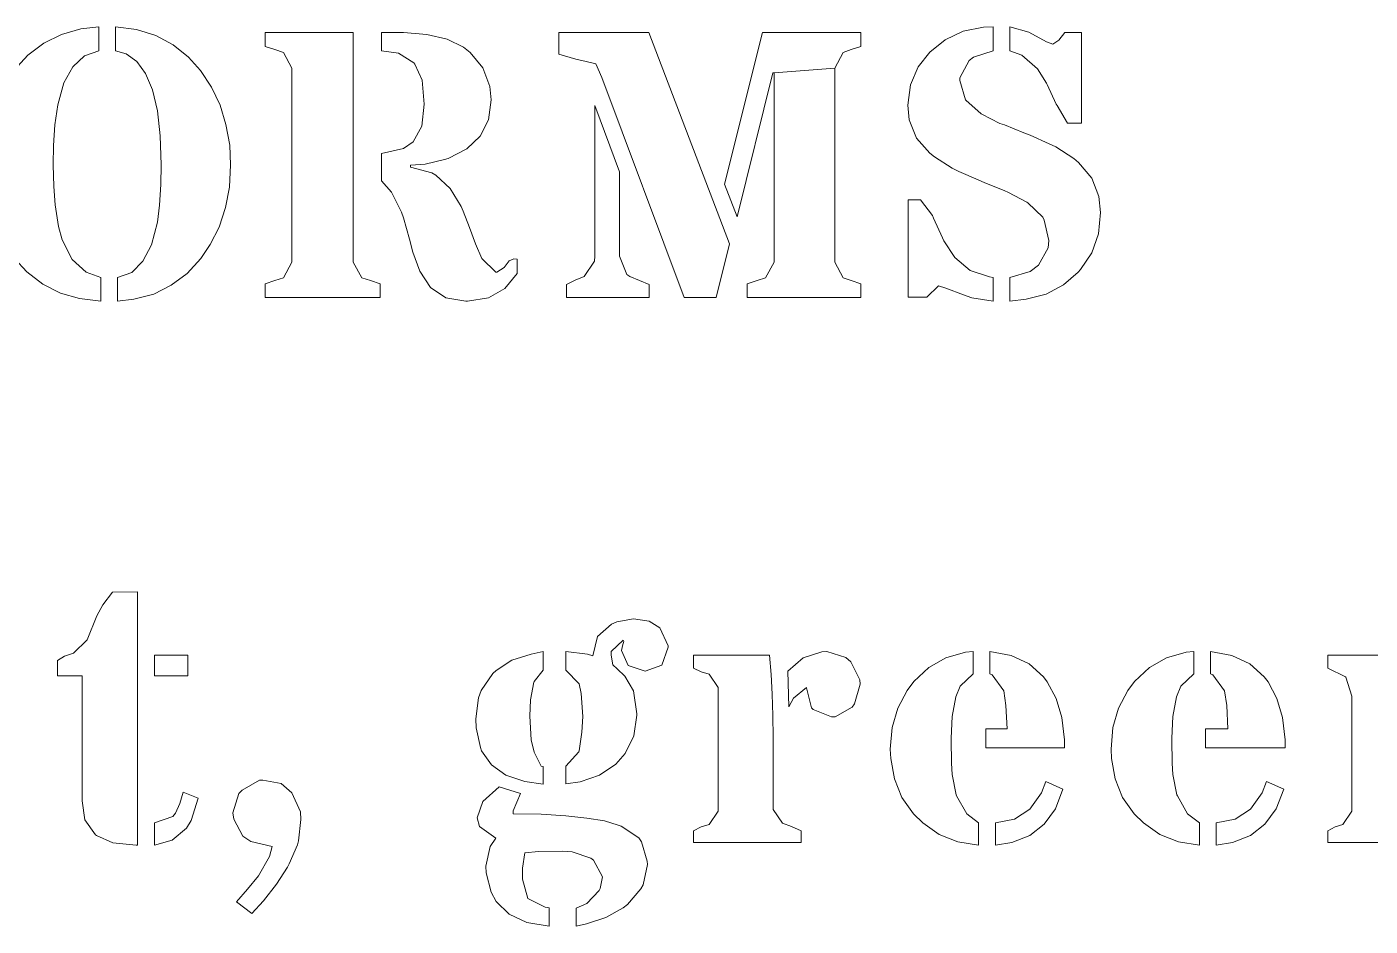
# Model space of a CAD drawing. Header units: millimetres. Extents: x 3735 to 5333, y 3252 to 4770.
# Drawn here: x 4943.8 to 5062.8, y 4160.2 to 4240 of the extents above; entities that cross this region are included whole.
import ezdxf

# ---------------------------------------------------------------- set-up
doc = ezdxf.new("R2010")
doc.units = ezdxf.units.MM
doc.layers.add('MASHARAB', color=6, linetype='Continuous', true_color=0xff00ff)

msp = doc.modelspace()

# ---------------------------------------------------------------- linework, layer by layer
at = {"layer": 'MASHARAB', "lineweight": 0}
for p, q in [((4950.14, 4239.95), (4948.55, 4239.79)), ((4950.14, 4237.84), (4950.14, 4239.95)), ((4951.63, 4239.95), (4951.63, 4237.84)), ((4953.48, 4239.72), (4951.63, 4239.95)), ((5028.56, 4239.92), (5026.74, 4239.56)), ((5029.42, 4239.95), (5028.56, 4239.92)), ((5029.42, 4237.84), (5029.42, 4239.95)), ((5030.9, 4239.95), (5030.9, 4237.84)), ((5032.56, 4239.49), (5030.9, 4239.95)), ((4946.84, 4239.29), (4945.25, 4238.5)), ((4948.55, 4239.79), (4946.84, 4239.29)), ((4955.2, 4239.19), (4953.48, 4239.72)), ((4956.72, 4238.37), (4955.2, 4239.19)), ((4972.69, 4239.46), (4964.89, 4239.46)), ((4964.89, 4239.46), (4964.89, 4238.2)), ((4972.69, 4219.1), (4972.69, 4239.46)), ((4977.14, 4239.46), (4975.19, 4239.46)), ((4975.19, 4239.46), (4975.19, 4237.84)), ((4979.22, 4239.29), (4977.14, 4239.46)), ((4981, 4238.86), (4979.22, 4239.29)), ((4982.46, 4238.14), (4981, 4238.86)), ((4998.88, 4239.46), (4990.92, 4239.46)), ((4990.92, 4239.46), (4990.92, 4237.54)), ((5006.05, 4220.72), (4998.88, 4239.46)), ((5008.96, 4239.46), (5005.59, 4226.01)), ((5017.69, 4239.46), (5008.96, 4239.46)), ((5017.69, 4238.2), (5017.69, 4239.46)), ((5025.15, 4238.8), (5023.8, 4237.71)), ((5026.74, 4239.56), (5025.15, 4238.8)), ((5034.14, 4238.63), (5032.56, 4239.49)), ((5034.7, 4238.43), (5034.14, 4238.63)), ((5035.23, 4238.76), (5034.7, 4238.43)), ((5035.76, 4239.46), (5035.23, 4238.76)), ((5037.25, 4239.46), (5035.76, 4239.46)), ((5037.25, 4231.43), (5037.25, 4239.46)), ((4943.86, 4237.44), (4942.61, 4236.09)), ((4945.25, 4238.5), (4943.86, 4237.44)), ((4948.88, 4237.38), (4950.14, 4237.84)), ((4951.63, 4237.84), (4952.55, 4237.57)), ((4952.55, 4237.57), (4953.51, 4236.88)), ((4958.1, 4237.28), (4956.72, 4238.37)), ((4964.89, 4238.2), (4965.75, 4237.94)), ((4965.75, 4237.94), (4966.51, 4237.67)), ((4966.51, 4237.67), (4967.24, 4236.28)), ((4975.19, 4237.84), (4976.71, 4237.61)), ((4976.71, 4237.61), (4978.06, 4236.75)), ((4983.05, 4237.67), (4982.46, 4238.14)), ((4984.18, 4236.32), (4983.05, 4237.67)), ((4990.92, 4237.54), (4992.41, 4237.08)), ((5015.37, 4236.28), (5016.1, 4237.67)), ((5016.1, 4237.67), (5016.83, 4237.94)), ((5016.83, 4237.94), (5017.69, 4238.2)), ((5023.8, 4237.71), (5022.77, 4236.42)), ((5027.67, 4237.28), (5029.42, 4237.84)), ((5030.9, 4237.84), (5031.96, 4237.44)), ((5031.96, 4237.44), (5033.35, 4236.22)), ((4947.03, 4235), (4947.83, 4236.42)), ((4947.83, 4236.42), (4948.88, 4237.38)), ((4953.51, 4236.88), (4954.27, 4235.82)), ((4959.16, 4236.09), (4958.1, 4237.28)), ((4967.24, 4236.28), (4967.24, 4219.1)), ((4978.06, 4236.75), (4978.16, 4236.65)), ((4978.16, 4236.65), (4978.79, 4235.23)), ((4984.8, 4234.67), (4984.18, 4236.32)), ((4992.41, 4237.08), (4993.33, 4236.88)), ((4993.33, 4236.88), (4994.19, 4236.68)), ((4994.19, 4236.68), (4994.72, 4235.46)), ((5015.37, 4236.28), (5009.99, 4235.89)), ((5009.99, 4235.89), (5015.37, 4236.28)), ((5015.37, 4219.1), (5015.37, 4236.28)), ((5022.77, 4236.42), (5022.08, 4234.8)), ((5026.44, 4235.43), (5027.27, 4236.98)), ((5027.27, 4236.98), (5027.67, 4237.28)), ((4954.27, 4235.82), (4954.9, 4234.37)), ((4960.12, 4234.6), (4959.16, 4236.09)), ((4978.79, 4235.23), (4978.99, 4233.11)), ((4994.72, 4235.46), (5002.02, 4215.96)), ((5006.71, 4223.1), (5009.89, 4235.89)), ((5009.89, 4235.89), (5009.99, 4235.89)), ((5009.99, 4235.89), (5009.99, 4219.1)), ((5026.44, 4235.19), (5026.44, 4235.43)), ((5026.97, 4233.48), (5026.44, 4235.19)), ((5033.35, 4236.22), (5034.14, 4234.96)), ((4946.5, 4233.05), (4947.03, 4235)), ((4954.9, 4234.37), (4955.33, 4232.52)), ((4960.88, 4233.01), (4960.12, 4234.6)), ((4984.9, 4233.48), (4984.8, 4234.67)), ((5022.08, 4234.8), (5021.85, 4233.01)), ((5034.14, 4234.96), (5034.21, 4234.83)), ((5034.21, 4234.83), (5035, 4233.11)), ((4946.24, 4231.26), (4946.5, 4233.05)), ((4961.41, 4231.29), (4960.88, 4233.01)), ((4978.99, 4233.11), (4978.76, 4231.16)), ((4984.67, 4231.72), (4984.9, 4233.48)), ((4994.09, 4232.98), (4994.09, 4219.63)), ((4996.3, 4227.1), (4994.09, 4232.98)), ((5021.85, 4233.01), (5021.95, 4231.72)), ((5027, 4233.44), (5026.97, 4233.48)), ((5028.36, 4232.25), (5027, 4233.44)), ((5035, 4233.11), (5035.07, 4232.98)), ((5035.07, 4232.98), (5035.99, 4231.43)), ((4955.33, 4232.52), (4955.59, 4230.3)), ((4983.95, 4230.27), (4984.67, 4231.72)), ((5021.95, 4231.72), (5022.61, 4230.1)), ((5028.39, 4232.22), (5028.36, 4232.25)), ((5030.01, 4231.39), (5028.39, 4232.22)), ((4946.11, 4229.44), (4946.24, 4231.26)), ((4955.59, 4230.3), (4955.66, 4227.73)), ((4961.74, 4229.48), (4961.41, 4231.29)), ((4978.76, 4231.16), (4978, 4229.77)), ((5030.41, 4231.26), (5030.01, 4231.39)), ((5032.13, 4230.57), (5030.41, 4231.26)), ((5032.69, 4230.34), (5032.13, 4230.57)), ((5034.37, 4229.58), (5032.69, 4230.34)), ((5035.99, 4231.43), (5037.25, 4231.43)), ((4946.08, 4227.73), (4946.11, 4229.44)), ((4961.8, 4227.73), (4961.74, 4229.48)), ((4977.14, 4229.18), (4975.19, 4228.72)), ((4978, 4229.77), (4977.14, 4229.18)), ((4981.1, 4228.29), (4982.76, 4229.15)), ((4982.76, 4229.15), (4983.95, 4230.27)), ((5022.61, 4230.1), (5023.8, 4228.75)), ((5034.97, 4229.31), (5034.37, 4229.58)), ((5036.55, 4228.29), (5034.97, 4229.31)), ((4975.19, 4228.72), (4975.19, 4226.3)), ((4979.05, 4227.79), (4980.77, 4228.19)), ((4980.77, 4228.19), (4981.1, 4228.29)), ((5023.8, 4228.75), (5024.2, 4228.42)), ((5024.2, 4228.42), (5025.78, 4227.43)), ((5036.98, 4227.92), (5036.55, 4228.29)), ((5038.14, 4226.54), (5036.98, 4227.92)), ((4946.14, 4225.81), (4946.08, 4227.73)), ((4955.66, 4227.73), (4955.63, 4225.97)), ((4961.71, 4225.74), (4961.8, 4227.73)), ((4977.77, 4227.69), (4979.05, 4227.79)), ((4977.77, 4227.53), (4977.77, 4227.69)), ((4979.65, 4227), (4977.77, 4227.53)), ((4980.01, 4226.8), (4979.65, 4227)), ((4981.27, 4225.61), (4980.01, 4226.8)), ((4996.3, 4219.63), (4996.3, 4227.1)), ((5025.78, 4227.43), (5026.38, 4227.13)), ((5026.38, 4227.13), (5028.09, 4226.4)), ((4946.27, 4224.19), (4946.14, 4225.81)), ((4955.63, 4225.97), (4955.53, 4224.16)), ((4961.38, 4223.93), (4961.71, 4225.74)), ((4975.19, 4226.3), (4976.08, 4225.31)), ((4982.26, 4224.02), (4981.27, 4225.61)), ((5005.59, 4226.01), (5006.71, 4223.1)), ((5028.09, 4226.4), (5028.66, 4226.14)), ((5028.66, 4226.14), (5030.37, 4225.45)), ((5038.77, 4224.92), (5038.14, 4226.54)), ((4976.08, 4225.31), (4976.97, 4223.53)), ((5022.97, 4224.62), (5021.88, 4224.62)), ((5021.88, 4224.62), (5021.88, 4215.99)), ((5024.03, 4223.23), (5022.97, 4224.62)), ((5030.37, 4225.45), (5030.77, 4225.28)), ((5030.77, 4225.28), (5032.39, 4224.42)), ((5032.39, 4224.42), (5032.49, 4224.36)), ((5032.49, 4224.36), (5033.81, 4223.07)), ((5038.93, 4223.5), (5038.77, 4224.92)), ((4946.57, 4222.27), (4946.27, 4224.19)), ((4955.53, 4224.16), (4955.33, 4222.64)), ((4960.81, 4222.21), (4961.38, 4223.93)), ((4976.97, 4223.53), (4977.14, 4223.03)), ((4982.43, 4223.63), (4982.26, 4224.02)), ((4982.99, 4222.17), (4982.43, 4223.63)), ((5024.13, 4223), (5024.03, 4223.23)), ((5038.74, 4221.61), (5038.93, 4223.5)), ((4946.9, 4221.08), (4946.57, 4222.27)), ((4955.33, 4222.64), (4954.8, 4220.62)), ((4960.02, 4220.65), (4960.81, 4222.21)), ((4977.14, 4223.03), (4977.67, 4221.12)), ((4983.52, 4220.72), (4982.99, 4222.17)), ((5024.92, 4221.25), (5024.13, 4223)), ((5033.81, 4223.07), (5033.94, 4222.83)), ((5033.94, 4222.83), (5034.34, 4221.02)), ((4947.79, 4219.33), (4946.9, 4221.08)), ((4977.67, 4221.12), (4977.96, 4219.99)), ((5025.05, 4220.98), (5024.92, 4221.25)), ((5026.01, 4219.5), (5025.05, 4220.98)), ((5034.34, 4221.02), (5034.27, 4220.36)), ((5038.14, 4219.93), (5038.74, 4221.61)), ((4954.8, 4220.62), (4954.04, 4219.17)), ((4959.19, 4219.43), (4960.02, 4220.65)), ((4977.96, 4219.99), (4978.59, 4218.31)), ((4984.08, 4219.43), (4983.52, 4220.72)), ((4994.09, 4219.63), (4994.06, 4219.17)), ((4996.93, 4218.01), (4996.3, 4219.63)), ((5004.86, 4215.96), (5006.05, 4220.72)), ((5034.27, 4220.36), (5033.42, 4218.84)), ((5037.15, 4218.44), (5038.14, 4219.93)), ((4942.67, 4219.43), (4943.76, 4218.24)), ((4949.02, 4218.21), (4947.79, 4219.33)), ((4954.04, 4219.17), (4953.05, 4218.18)), ((4957.97, 4218.08), (4959.19, 4219.43)), ((4967.24, 4219.1), (4966.51, 4217.71)), ((4973.45, 4217.71), (4972.69, 4219.1)), ((4985.33, 4218.21), (4984.08, 4219.43)), ((4986.06, 4218.61), (4985.43, 4218.21)), ((4986.52, 4219.2), (4986.06, 4218.61)), ((4986.92, 4219.4), (4986.52, 4219.2)), ((4987.22, 4219.37), (4986.92, 4219.4)), ((4987.22, 4218.08), (4987.22, 4219.37)), ((4994.06, 4219.17), (4993.17, 4217.81)), ((5009.99, 4219.1), (5009.23, 4217.71)), ((5016.1, 4217.71), (5015.37, 4219.1)), ((5027.37, 4218.37), (5026.01, 4219.5)), ((5029.09, 4217.78), (5027.37, 4218.37)), ((5033.42, 4218.84), (5032.69, 4218.27)), ((5036.95, 4218.21), (5037.15, 4218.44)), ((4943.76, 4218.24), (4945.18, 4217.15)), ((4950.31, 4217.75), (4949.02, 4218.21)), ((4950.31, 4215.63), (4950.31, 4217.75)), ((4953.05, 4218.18), (4951.79, 4217.75)), ((4951.79, 4217.75), (4951.79, 4215.63)), ((4956.55, 4217.05), (4957.97, 4218.08)), ((4965.75, 4217.48), (4964.89, 4217.18)), ((4964.89, 4217.18), (4964.89, 4215.96)), ((4966.51, 4217.71), (4965.75, 4217.48)), ((4974.21, 4217.48), (4973.45, 4217.71)), ((4975.07, 4217.18), (4974.21, 4217.48)), ((4975.07, 4215.96), (4975.07, 4217.18)), ((4978.59, 4218.31), (4979.55, 4216.85)), ((4985.43, 4218.21), (4985.33, 4218.21)), ((4986.13, 4216.75), (4987.22, 4218.08)), ((4992.37, 4217.51), (4991.58, 4217.12)), ((4993.17, 4217.81), (4992.37, 4217.51)), ((4997.2, 4217.81), (4996.93, 4218.01)), ((4998.06, 4217.48), (4997.2, 4217.81)), ((4998.92, 4217.12), (4998.06, 4217.48)), ((5008.5, 4217.48), (5007.61, 4217.18)), ((5007.61, 4217.18), (5007.61, 4215.96)), ((5009.23, 4217.71), (5008.5, 4217.48)), ((5016.83, 4217.48), (5016.1, 4217.71)), ((5017.69, 4217.18), (5016.83, 4217.48)), ((5017.69, 4215.96), (5017.69, 4217.18)), ((5029.42, 4217.75), (5029.09, 4217.78)), ((5029.42, 4215.63), (5029.42, 4217.75)), ((5032.69, 4218.27), (5030.9, 4217.75)), ((5030.9, 4217.75), (5030.9, 4215.63)), ((5035.63, 4217.08), (5036.95, 4218.21)), ((4945.18, 4217.15), (4946.74, 4216.36)), ((4946.74, 4216.36), (4948.42, 4215.86)), ((4953.25, 4215.8), (4955, 4216.26)), ((4955, 4216.26), (4956.55, 4217.05)), ((4979.55, 4216.85), (4980.91, 4215.93)), ((4984.67, 4215.93), (4986.13, 4216.75)), ((4991.58, 4217.12), (4991.58, 4215.96)), ((4998.92, 4215.96), (4998.92, 4217.12)), ((5021.88, 4215.99), (5023.53, 4215.99)), ((5023.53, 4215.99), (5024.56, 4216.99)), ((5024.56, 4216.99), (5025.22, 4216.79)), ((5025.22, 4216.79), (5026.77, 4216.19)), ((5026.77, 4216.19), (5027.53, 4215.93)), ((5032.32, 4215.8), (5034.11, 4216.26)), ((5034.11, 4216.26), (5035.63, 4217.08)), ((4948.42, 4215.86), (4950.31, 4215.63)), ((4951.79, 4215.63), (4953.25, 4215.8)), ((4964.89, 4215.96), (4975.07, 4215.96)), ((4980.91, 4215.93), (4982.66, 4215.63)), ((4982.66, 4215.63), (4982.82, 4215.63)), ((4982.82, 4215.63), (4984.67, 4215.93)), ((4991.58, 4215.96), (4998.92, 4215.96)), ((5002.02, 4215.96), (5004.86, 4215.96)), ((5007.61, 4215.96), (5017.69, 4215.96)), ((5027.53, 4215.93), (5029.42, 4215.63)), ((5030.9, 4215.63), (5032.32, 4215.8)), ((4951.36, 4189.85), (4950.5, 4188.72)), ((4953.57, 4189.88), (4951.36, 4189.85)), ((4953.57, 4167.41), (4953.57, 4189.88)), ((4950.5, 4188.72), (4949.97, 4187.73)), ((4949.97, 4187.73), (4949.11, 4185.62)), ((4997.52, 4187.47), (4996.04, 4187.2)), ((4998.91, 4187.27), (4997.52, 4187.47)), ((4995.57, 4187), (4994.35, 4185.91)), ((4996.04, 4187.2), (4995.57, 4187)), ((4999.87, 4186.67), (4998.91, 4187.27)), ((5000.6, 4185.09), (4999.87, 4186.67)), ((4949.11, 4185.62), (4947.89, 4184.43)), ((4994.35, 4185.91), (4993.92, 4184.2)), ((4995.54, 4184.59), (4996.6, 4185.58)), ((4996.57, 4185.19), (4996.47, 4184.66)), ((4996.66, 4185.48), (4996.57, 4185.19)), ((4996.6, 4185.58), (4996.66, 4185.48)), ((5000.6, 4184.96), (5000.6, 4185.09)), ((4947.1, 4184.16), (4946.47, 4183.77)), ((4947.89, 4184.43), (4947.1, 4184.16)), ((4955.06, 4184.26), (4955.06, 4182.44)), ((4958.03, 4184.26), (4955.06, 4184.26)), ((4958.03, 4182.44), (4958.03, 4184.26)), ((4988.47, 4184.36), (4986.75, 4183.8)), ((4989.52, 4184.59), (4988.47, 4184.36)), ((4989.52, 4182.94), (4989.52, 4184.59)), ((4993.46, 4184.36), (4991.54, 4184.59)), ((4991.54, 4184.59), (4991.54, 4182.94)), ((4993.92, 4184.2), (4993.46, 4184.36)), ((4995.54, 4184.26), (4995.54, 4184.59)), ((4995.71, 4183.4), (4995.54, 4184.26)), ((4996.47, 4184.66), (4997.06, 4183.34)), ((5000.04, 4183.37), (5000.6, 4184.96)), ((5002.84, 4184.26), (5002.84, 4183.11)), ((5009.59, 4184.26), (5002.84, 4184.26)), ((5009.72, 4182.54), (5009.59, 4184.26)), ((5012.56, 4184.03), (5011.2, 4182.84)), ((5014.21, 4184.56), (5012.56, 4184.03)), ((5014.67, 4184.59), (5014.21, 4184.56)), ((5016.36, 4184.06), (5014.67, 4184.59)), ((5016.79, 4183.67), (5016.36, 4184.06)), ((5025.22, 4184.03), (5023.7, 4183.17)), ((5026.97, 4184.53), (5025.22, 4184.03)), ((5027.63, 4184.59), (5026.97, 4184.53)), ((5027.63, 4182.61), (5027.63, 4184.59)), ((5031, 4184.23), (5029.12, 4184.59)), ((5029.12, 4184.59), (5029.12, 4182.61)), ((5032.59, 4183.5), (5031, 4184.23)), ((5044.78, 4184.03), (5043.26, 4183.17)), ((5046.53, 4184.53), (5044.78, 4184.03)), ((5047.19, 4184.59), (5046.53, 4184.53)), ((5047.19, 4182.61), (5047.19, 4184.59)), ((5050.56, 4184.23), (5048.68, 4184.59)), ((5048.68, 4184.59), (5048.68, 4182.61)), ((5052.15, 4183.5), (5050.56, 4184.23)), ((5059.06, 4184.26), (5059.06, 4183.11)), ((5066.09, 4184.26), (5059.06, 4184.26)), ((4946.47, 4183.77), (4946.47, 4182.44)), ((4985.36, 4182.91), (4985.07, 4182.64)), ((4986.75, 4183.8), (4985.36, 4182.91)), ((4988.73, 4181.92), (4989.52, 4182.94)), ((4991.54, 4182.94), (4992.7, 4181.72)), ((4996.07, 4183.04), (4995.71, 4183.4)), ((4996.76, 4182.41), (4996.07, 4183.04)), ((4997.06, 4183.34), (4998.55, 4182.84)), ((4998.55, 4182.84), (5000.04, 4183.37)), ((5002.84, 4183.11), (5003.54, 4182.77)), ((5003.54, 4182.77), (5004.23, 4182.58)), ((5011.2, 4182.84), (5011.3, 4179.67)), ((5017.58, 4182.08), (5016.79, 4183.67)), ((5023.7, 4183.17), (5022.37, 4181.92)), ((5033.87, 4182.35), (5032.59, 4183.5)), ((5043.26, 4183.17), (5041.94, 4181.92)), ((5053.44, 4182.35), (5052.15, 4183.5)), ((5059.06, 4183.11), (5060.64, 4182.35)), ((4946.47, 4182.44), (4948.65, 4182.44)), ((4948.65, 4182.44), (4948.65, 4171.34)), ((4955.06, 4182.44), (4958.03, 4182.44)), ((4985.07, 4182.64), (4984.04, 4181.12)), ((4988.4, 4180.3), (4988.7, 4181.85)), ((4988.7, 4181.85), (4988.73, 4181.92)), ((4992.7, 4181.72), (4992.9, 4180.86)), ((4997.52, 4181.09), (4996.76, 4182.41)), ((5004.23, 4182.58), (5005.03, 4181.39)), ((5009.82, 4180.79), (5009.72, 4182.54)), ((5017.12, 4179.93), (5017.62, 4181.68)), ((5017.62, 4181.68), (5017.58, 4182.08)), ((5022.37, 4181.92), (5021.78, 4181.12)), ((5026.11, 4180.56), (5026.47, 4181.52)), ((5026.47, 4181.52), (5027.63, 4182.61)), ((5029.12, 4182.61), (5029.31, 4182.51)), ((5029.31, 4182.51), (5030.34, 4181.09)), ((5034.2, 4181.88), (5033.87, 4182.35)), ((5035, 4180.43), (5034.2, 4181.88)), ((5041.94, 4181.92), (5041.34, 4181.12)), ((5045.67, 4180.56), (5046.04, 4181.52)), ((5046.04, 4181.52), (5047.19, 4182.61)), ((5048.68, 4182.61), (5048.88, 4182.51)), ((5048.88, 4182.51), (5049.9, 4181.09)), ((5053.77, 4181.88), (5053.44, 4182.35)), ((5054.56, 4180.43), (5053.77, 4181.88)), ((5060.64, 4182.35), (5060.67, 4182.31)), ((5060.67, 4182.31), (5061.2, 4180.63)), ((4983.78, 4180.49), (4983.55, 4178.61)), ((4984.04, 4181.12), (4983.78, 4180.49)), ((4988.34, 4178.84), (4988.4, 4180.3)), ((4992.9, 4180.86), (4993.03, 4178.81)), ((4997.82, 4179.07), (4997.52, 4181.09)), ((5005.03, 4181.39), (5005.03, 4170.42)), ((5009.88, 4178.91), (5009.82, 4180.79)), ((5011.3, 4179.67), (5011.7, 4180.46)), ((5011.7, 4180.46), (5012.86, 4181.39)), ((5012.86, 4181.39), (5012.86, 4181.35)), ((5012.86, 4181.35), (5013.32, 4179.6)), ((5021.78, 4181.12), (5020.95, 4179.57)), ((5025.78, 4178.81), (5026.11, 4180.56)), ((5030.34, 4181.09), (5030.54, 4179.8)), ((5035.49, 4178.74), (5035, 4180.43)), ((5041.34, 4181.12), (5040.52, 4179.57)), ((5045.34, 4178.81), (5045.67, 4180.56)), ((5049.9, 4181.09), (5050.13, 4179.8)), ((5055.06, 4178.74), (5054.56, 4180.43)), ((5061.2, 4180.63), (5061.2, 4170.42)), ((5013.32, 4179.6), (5013.45, 4179.44)), ((5013.45, 4179.44), (5015.07, 4178.78)), ((5015.4, 4178.78), (5016.92, 4179.64)), ((5016.92, 4179.64), (5017.12, 4179.93)), ((5020.95, 4179.57), (5020.46, 4177.85)), ((5030.54, 4179.8), (5030.64, 4177.72)), ((5040.52, 4179.57), (5040.02, 4177.85)), ((5050.13, 4179.8), (5050.2, 4177.72)), ((4983.55, 4178.61), (4983.58, 4177.82)), ((4988.47, 4176.76), (4988.34, 4178.84)), ((4993.03, 4178.81), (4992.96, 4177.42)), ((4997.56, 4177.12), (4997.82, 4178.94)), ((4997.82, 4178.94), (4997.82, 4179.07)), ((5009.92, 4176.96), (5009.88, 4178.91)), ((5015.07, 4178.78), (5015.4, 4178.78)), ((5025.68, 4176.89), (5025.78, 4178.81)), ((5035.72, 4176.76), (5035.49, 4178.74)), ((5045.24, 4176.89), (5045.34, 4178.81)), ((5055.29, 4176.76), (5055.06, 4178.74)), ((4983.58, 4177.82), (4983.98, 4176.07)), ((4988.73, 4175.67), (4988.47, 4176.76)), ((4992.96, 4177.42), (4992.7, 4175.77)), ((4996.8, 4175.54), (4997.56, 4177.12)), ((5009.92, 4175.47), (5009.92, 4176.96)), ((5020.46, 4177.85), (5020.29, 4175.93)), ((5025.68, 4176.79), (5025.68, 4176.89)), ((5025.71, 4174.68), (5025.68, 4176.79)), ((5028.77, 4177.72), (5028.77, 4176.03)), ((5030.64, 4177.72), (5028.77, 4177.72)), ((5035.72, 4176.03), (5035.72, 4176.76)), ((5040.02, 4177.85), (5039.86, 4175.93)), ((5045.24, 4176.79), (5045.24, 4176.89)), ((5045.27, 4174.68), (5045.24, 4176.79)), ((5048.22, 4177.72), (5048.22, 4176.03)), ((5050.2, 4177.72), (5048.22, 4177.72)), ((5055.29, 4176.03), (5055.29, 4176.76)), ((4983.98, 4176.07), (4984.07, 4175.77)), ((4984.07, 4175.77), (4984.93, 4174.55)), ((4989.36, 4174.41), (4988.73, 4175.67)), ((4992.67, 4175.7), (4991.54, 4174.41)), ((4992.7, 4175.77), (4992.67, 4175.7)), ((4995.97, 4174.61), (4996.8, 4175.54)), ((5020.29, 4175.93), (5020.33, 4175.11)), ((5028.77, 4176.03), (5035.72, 4176.03)), ((5039.86, 4175.93), (5039.89, 4175.11)), ((5048.22, 4176.03), (5055.29, 4176.03)), ((4984.93, 4174.55), (4986.22, 4173.62)), ((4989.52, 4174.38), (4989.36, 4174.41)), ((4989.52, 4172.83), (4989.52, 4174.38)), ((4991.54, 4174.41), (4991.54, 4172.86)), ((4994.52, 4173.62), (4995.97, 4174.61)), ((5009.92, 4170.58), (5009.92, 4175.47)), ((5020.33, 4175.11), (5020.66, 4173.29)), ((5025.78, 4173.69), (5025.71, 4174.68)), ((5039.89, 4175.11), (5040.22, 4173.29)), ((5045.34, 4173.69), (5045.27, 4174.68)), ((4964.38, 4173.19), (4962.83, 4172.3)), ((4964.68, 4173.19), (4964.38, 4173.19)), ((4966.3, 4172.89), (4964.68, 4173.19)), ((4986.22, 4173.62), (4987.91, 4173.06)), ((4992.8, 4173.03), (4994.52, 4173.62)), ((5020.66, 4173.29), (5021.32, 4171.64)), ((5026.14, 4171.87), (5025.78, 4173.69)), ((5040.22, 4173.29), (5040.88, 4171.64)), ((5045.7, 4171.87), (5045.34, 4173.69)), ((4957.6, 4172.1), (4957.31, 4171.11)), ((4958.93, 4171.57), (4957.6, 4172.1)), ((4962.56, 4172), (4962.03, 4170.28)), ((4962.83, 4172.3), (4962.56, 4172)), ((4967.25, 4172.04), (4966.3, 4172.89)), ((4968.01, 4170.38), (4967.25, 4172.04)), ((4985.63, 4172.6), (4984.17, 4171.28)), ((4987.51, 4172), (4985.63, 4172.6)), ((4986.85, 4170.45), (4987.51, 4172)), ((4987.91, 4173.06), (4989.52, 4172.83)), ((4991.54, 4172.86), (4992.8, 4173.03)), ((5033.68, 4172.04), (5032.65, 4170.61)), ((5034.07, 4173.06), (5033.68, 4172.04)), ((5035.59, 4172.37), (5034.07, 4173.06)), ((5034.93, 4170.65), (5035.59, 4172.37)), ((5053.24, 4172.04), (5052.21, 4170.61)), ((5053.64, 4173.06), (5053.24, 4172.04)), ((5055.16, 4172.37), (5053.64, 4173.06)), ((5054.49, 4170.65), (5055.16, 4172.37)), ((4948.65, 4171.34), (4948.91, 4169.66)), ((4957.31, 4171.11), (4956.94, 4170.25)), ((4958.33, 4169.59), (4958.93, 4171.57)), ((4984.17, 4171.28), (4983.68, 4169.85)), ((5021.32, 4171.64), (5022.34, 4170.18)), ((5026.17, 4171.8), (5026.14, 4171.87)), ((5027.07, 4170.18), (5026.17, 4171.8)), ((5040.88, 4171.64), (5041.9, 4170.18)), ((5045.74, 4171.8), (5045.7, 4171.87)), ((5046.63, 4170.18), (5045.74, 4171.8)), ((4948.91, 4169.66), (4949.84, 4168.33)), ((4956.71, 4169.95), (4955.06, 4169.39)), ((4956.94, 4170.25), (4956.71, 4169.95)), ((4957.9, 4168.93), (4958.33, 4169.59)), ((4962.03, 4170.28), (4962.1, 4169.72)), ((4962.1, 4169.72), (4962.89, 4168.2)), ((4967.85, 4167.81), (4968.05, 4169.69)), ((4968.05, 4169.69), (4968.01, 4170.38)), ((4983.68, 4169.85), (4983.88, 4169.06)), ((4986.85, 4170.18), (4986.85, 4170.45)), ((4989.36, 4170.15), (4986.85, 4170.18)), ((4991.54, 4170.02), (4989.36, 4170.15)), ((4993.39, 4169.82), (4991.54, 4170.02)), ((4994.95, 4169.56), (4993.39, 4169.82)), ((4996.17, 4169.19), (4994.95, 4169.56)), ((5005.03, 4170.42), (5004.23, 4169.26)), ((5010.74, 4169.36), (5009.92, 4170.58)), ((5022.34, 4170.18), (5023.17, 4169.39)), ((5028.12, 4169.39), (5027.07, 4170.18)), ((5031.3, 4169.72), (5029.61, 4169.39)), ((5032.65, 4170.61), (5031.3, 4169.72)), ((5033.94, 4169.29), (5034.93, 4170.65)), ((5041.9, 4170.18), (5042.73, 4169.39)), ((5047.69, 4169.39), (5046.63, 4170.18)), ((5050.86, 4169.72), (5049.17, 4169.39)), ((5052.21, 4170.61), (5050.86, 4169.72)), ((5053.5, 4169.29), (5054.49, 4170.65)), ((5061.2, 4170.42), (5060.41, 4169.26)), ((4955.06, 4169.39), (4955.06, 4167.41)), ((4956.65, 4167.87), (4957.9, 4168.93)), ((4983.88, 4169.06), (4985.33, 4168.04)), ((4996.43, 4169.09), (4996.17, 4169.19)), ((4997.99, 4168.07), (4996.43, 4169.09)), ((5003.54, 4169.03), (5002.84, 4168.7)), ((5002.84, 4168.7), (5002.84, 4167.64)), ((5004.23, 4169.26), (5003.54, 4169.03)), ((5011.54, 4169.06), (5010.74, 4169.36)), ((5012.39, 4168.7), (5011.54, 4169.06)), ((5012.39, 4167.64), (5012.39, 4168.7)), ((5023.17, 4169.39), (5024.62, 4168.37)), ((5024.62, 4168.37), (5026.27, 4167.71)), ((5028.12, 4167.41), (5028.12, 4169.39)), ((5029.61, 4169.39), (5029.61, 4167.41)), ((5032.65, 4168.27), (5033.94, 4169.29)), ((5042.73, 4169.39), (5044.18, 4168.37)), ((5044.18, 4168.37), (5045.84, 4167.71)), ((5047.69, 4167.41), (5047.69, 4169.39)), ((5049.17, 4169.39), (5049.17, 4167.41)), ((5052.21, 4168.27), (5053.5, 4169.29)), ((5059.72, 4169.03), (5059.06, 4168.7)), ((5059.06, 4168.7), (5059.06, 4167.64)), ((5060.41, 4169.26), (5059.72, 4169.03)), ((4949.84, 4168.33), (4949.94, 4168.27)), ((4949.94, 4168.27), (4951.39, 4167.61)), ((4951.39, 4167.61), (4953.44, 4167.41)), ((4953.44, 4167.41), (4953.57, 4167.41)), ((4955.06, 4167.41), (4956.65, 4167.87)), ((4962.89, 4168.2), (4963.62, 4167.74)), ((4963.62, 4167.74), (4965.5, 4167.31)), ((4965.5, 4167.31), (4965.27, 4166.42)), ((4967.02, 4165.76), (4967.75, 4167.44)), ((4967.75, 4167.44), (4967.85, 4167.81)), ((4984.83, 4167.31), (4984.44, 4165.56)), ((4985.33, 4168.04), (4984.83, 4167.31)), ((4998.25, 4167.71), (4997.99, 4168.07)), ((4998.75, 4165.99), (4998.25, 4167.71)), ((5002.84, 4167.64), (5012.39, 4167.64)), ((5026.27, 4167.71), (5028.12, 4167.41)), ((5029.61, 4167.41), (5031.07, 4167.64)), ((5031.07, 4167.64), (5032.65, 4168.27)), ((5045.84, 4167.71), (5047.69, 4167.41)), ((5049.17, 4167.41), (5050.63, 4167.64)), ((5050.63, 4167.64), (5052.21, 4168.27)), ((5059.06, 4167.64), (5068.14, 4167.64)), ((4965.27, 4166.42), (4964.28, 4164.7)), ((4987.68, 4165.39), (4987.91, 4166.75)), ((4987.91, 4166.75), (4989.1, 4166.85)), ((4989.1, 4166.85), (4991.28, 4166.88)), ((4991.28, 4166.88), (4992.1, 4166.81)), ((4992.1, 4166.81), (4993.76, 4166.25)), ((4993.76, 4166.25), (4993.99, 4166.09)), ((4993.99, 4166.09), (4994.78, 4164.6)), ((4998.78, 4165.69), (4998.75, 4165.99)), ((4965.9, 4163.97), (4966.86, 4165.46)), ((4966.86, 4165.46), (4967.02, 4165.76)), ((4984.44, 4165.56), (4984.47, 4164.96)), ((4984.47, 4164.96), (4984.9, 4163.24)), ((4987.68, 4164.4), (4987.68, 4165.39)), ((4998.38, 4163.91), (4998.78, 4165.69)), ((4964.28, 4164.7), (4963.32, 4163.51)), ((4964.74, 4162.48), (4965.9, 4163.97)), ((4988.17, 4162.68), (4987.68, 4164.4)), ((4994.78, 4164.6), (4994.58, 4163.58)), ((4998.18, 4163.54), (4998.38, 4163.91)), ((4963.32, 4163.51), (4962.33, 4162.39)), ((4963.69, 4161.36), (4964.74, 4162.48)), ((4984.9, 4163.24), (4985.36, 4162.42)), ((4985.36, 4162.42), (4986.52, 4161.3)), ((4989.69, 4161.92), (4988.17, 4162.68)), ((4994.48, 4163.41), (4993.39, 4162.25)), ((4994.58, 4163.58), (4994.48, 4163.41)), ((4997, 4162.15), (4998.18, 4163.54)), ((4962.33, 4162.39), (4963.69, 4161.36)), ((4986.52, 4161.3), (4988.07, 4160.57)), ((4990.06, 4161.86), (4989.69, 4161.92)), ((4990.06, 4160.24), (4990.06, 4161.86)), ((4993.39, 4162.25), (4992.45, 4161.82)), ((4992.45, 4161.82), (4992.45, 4160.24)), ((4995.08, 4161), (4996.6, 4161.86)), ((4996.6, 4161.86), (4997, 4162.15)), ((4988.07, 4160.57), (4990.06, 4160.24)), ((4992.45, 4160.24), (4993.36, 4160.44)), ((4993.36, 4160.44), (4995.08, 4161))]:
    msp.add_line(p, q, dxfattribs=at)

doc.saveas('drawing.dxf')
